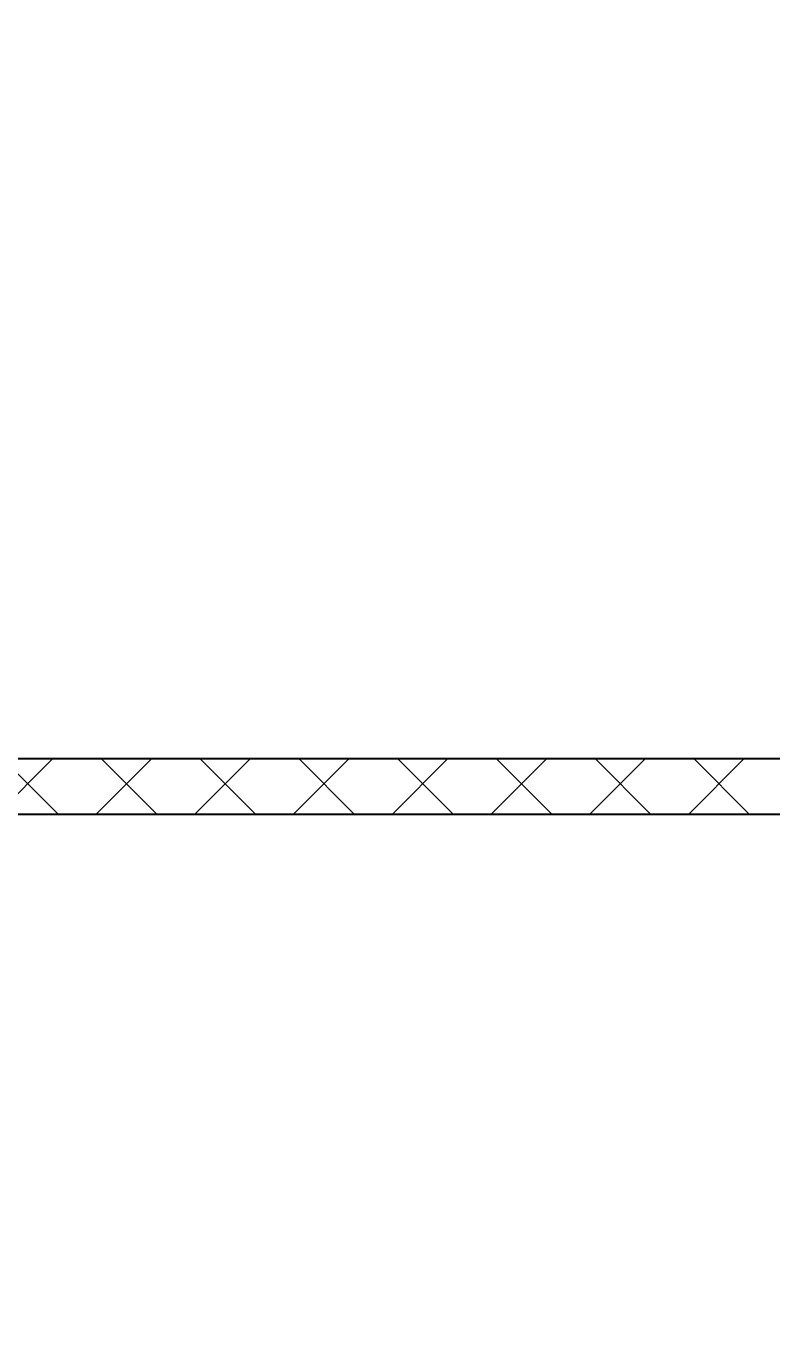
# Model space of a CAD drawing. Header units: millimetres. Extents: x 0 to 1680, y 0 to 594.
# Drawn here: x 532.04 to 553.41, y 415.72 to 452.97 of the extents above; entities that cross this region are included whole.
import ezdxf

# ---------------------------------------------------------------- set-up
doc = ezdxf.new("R2010")
doc.units = ezdxf.units.MM
for name, pattern in [('K5LT32795', [0]), ('K5LT_BASIC', [0]), ('K5LT_THIN', [0])]:
    doc.linetypes.add(name, pattern=pattern)
doc.layers.add('Системный слой', color=7, linetype='Continuous')
doc.styles.add('KDIMTEXTSTYLE', font='GOST_AU.SHX', dxfattribs={"width": 0.96, "oblique": 15, "height": 5})
doc.dimstyles.new('KDIMSTYLE (0.02)', dxfattribs={"dimtxt": 5, "dimasz": 1, "dimexe": 2, "dimexo": 0, "dimgap": 1, "dimtad": 1, "dimlfac": 50, "dimtxsty": 'KDIMTEXTSTYLE', "dimsah": 1, "dimcen": 0, "dimdle": 1, "dimadec": 0, "dimazin": 0, "dimtfac": 0.667, "dimtmove": 0, "dimatfit": 3, "dimfxl": 0, "dimtvp": 1, "dimtolj": 1, "dimtzin": 0, "dimarcsym": 0})

# ---------------------------------------------------------------- blocks, each defined once
blk = doc.blocks.new('U428')
at = {"layer": 'Системный слой', "color": 7, "linetype": 'K5LT32795', "lineweight": 13}
for p, q in [((531.213, 430.377), (532.813, 431.977)), ((532.969, 430.377), (531.369, 431.977)), ((534.042, 430.377), (535.642, 431.977)), ((535.797, 430.377), (534.197, 431.977)), ((536.87, 430.377), (538.47, 431.977)), ((538.626, 430.377), (537.026, 431.977)), ((539.699, 430.377), (541.299, 431.977)), ((541.454, 430.377), (539.854, 431.977)), ((542.527, 430.377), (544.127, 431.977)), ((544.283, 430.377), (542.683, 431.977)), ((545.356, 430.377), (546.956, 431.977)), ((547.111, 430.377), (545.511, 431.977)), ((548.184, 430.377), (549.784, 431.977)), ((549.939, 430.377), (548.339, 431.977)), ((551.012, 430.377), (552.612, 431.977)), ((552.768, 430.377), (551.168, 431.977))]:
    blk.add_line(p, q, dxfattribs=at)
blk = doc.blocks.new('U427')
at = {"layer": 'Системный слой', "color": 150, "linetype": 'K5LT_BASIC', "lineweight": 25, "true_color": 0x0080ff}
for p, q in [((512.518, 431.977), (554.518, 431.977)), ((554.518, 430.377), (512.518, 430.377))]:
    blk.add_line(p, q, dxfattribs=at)
at = {"layer": 'Системный слой'}
blk.add_blockref('U428', (0, 0), dxfattribs=at)
blk = doc.blocks.new('KDIMARROW_03')
at = {"layer": 'Системный слой', "color": 0, "linetype": 'K5LT_THIN', "lineweight": 13}
for p, q in [((-0.707, -0.707), (0.707, 0.707)), ((0, 0), (-1, 0)), ((0, 0), (1, 0))]:
    blk.add_line(p, q, dxfattribs=at)

msp = doc.modelspace()

# ---------------------------------------------------------------- block references
at = {"layer": 'Системный слой'}
msp.add_blockref('U427', (0, 0), dxfattribs=at)

# ---------------------------------------------------------------- dimensions: what is measured, and where the dimension line sits
at = {"layer": 'Системный слой', "color": 7}
msp.add_linear_dim(base=(471.41796, 408.64647), p1=(639.41796, 430.37733), p2=(471.41796, 431.97733), location=(555.41796, 408.64647), dimstyle='KDIMSTYLE (0.02)', override={"dimexo": 0, "dimpost": '\\H2.5;\\W0.965;\\Q0;<>', "dimblk1": 'KDIMARROW_03', "dimblk2": 'KDIMARROW_03', "dimse1": 0, "dimse2": 0, "dimclrt": 7, "dimtolj": 1}, dxfattribs=at).render()

doc.saveas('drawing.dxf')
